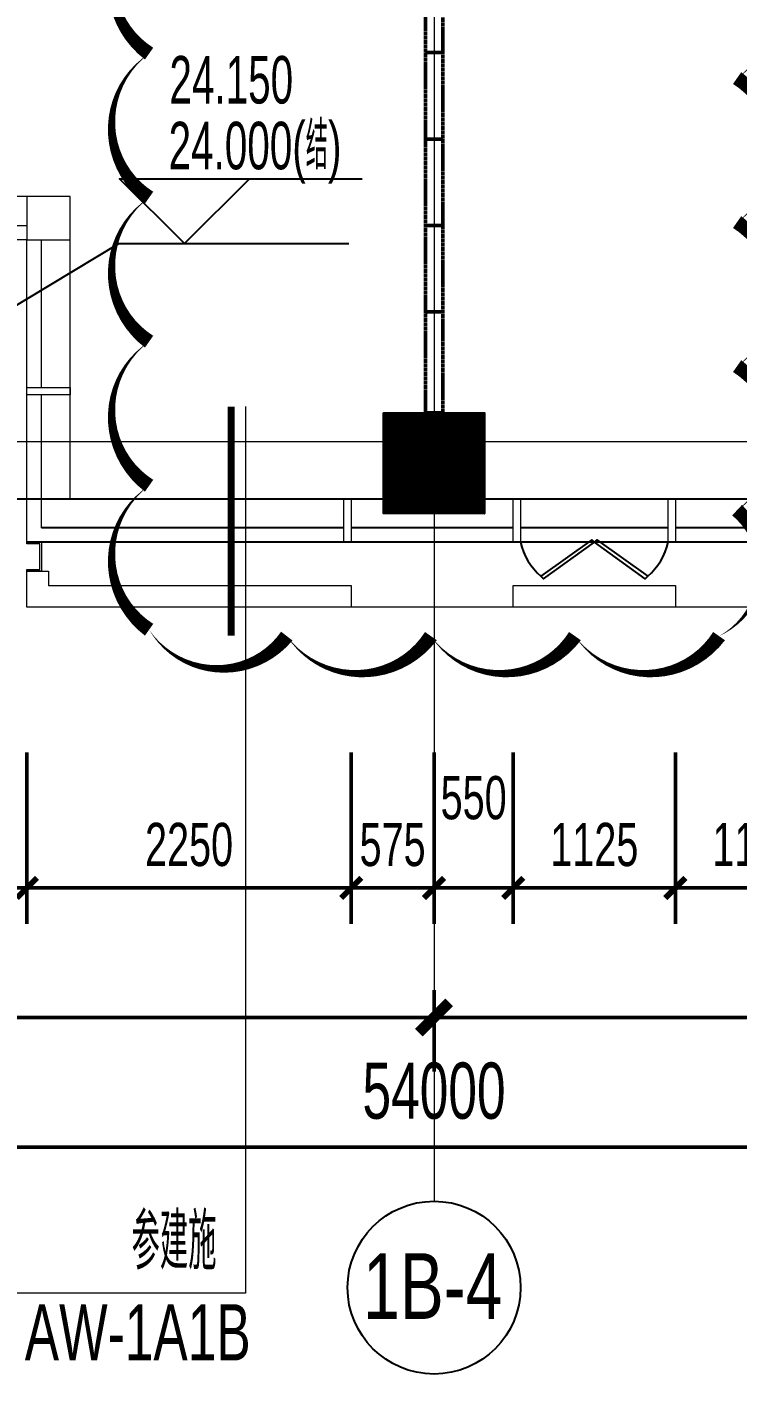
# Model space of a CAD drawing. Header units: millimetres. Extents: x 285006 to 3037698, y -2820855 to 192241.
# Drawn here: x 1079172 to 1084100, y 26091 to 35444 of the extents above; entities that cross this region are included whole.
import ezdxf
from ezdxf.enums import TextEntityAlignment as Align
from ezdxf.xclip import XClip

# ---------------------------------------------------------------- set-up
doc = ezdxf.new("R2010")
doc.units = ezdxf.units.MM
doc.header["$XCLIPFRAME"] = 2
doc.header["$PDMODE"] = 35
doc.header["$PDSIZE"] = -0.1
doc.linetypes.add('ACAD_ISO02W100', pattern=[15, 12, -3])
doc.linetypes.add('GRID-1B-4~RF$0$DOTE', pattern=[2.42, 2, -0.2, 0.02, -0.2])
for name, color, linetype in [('20230731变更修改', 41, 'Continuous'), ('COL-1A1B-4~12$0$S-PUB-COL', 6, 'Continuous'), ('COL-1A1B-4~12$0$S-PUB-COLHATCH', 8, 'Continuous')]:
    doc.layers.add(name, color=color, linetype=linetype)
for name, color, linetype, lineweight in [('A-WALL-TEMP', 2, 'ACAD_ISO02W100', 50), ('DIM-1B-6F$0$A-ANNO-DIMS', 73, 'Continuous', 18), ('EXWALL-1B-6F$0$A-FLOR-UNDR', 11, 'Continuous', 18), ('EXWALL-1B-6F$0$A-SECT-MOLD1', 1, 'Continuous', 15), ('EXWALL-1B-6F$0$A-WALL-GLAZ', 142, 'Continuous', 18), ('EXWALL-1B-6F$0$A-WALL-STON', 31, 'Continuous', 18), ('GRID-1B-4~RF$0$A-ANNO-GRID', 10, 'GRID-1B-4~RF$0$DOTE', 18), ('GRID-1B-4~RF$0$A-ANNO-GRID-DIMS', 117, 'Continuous', 18), ('GRID-1B-4~RF$0$A-ANNO-SYMB', 4, 'Continuous', 25), ('GRID-1B-4~RF$0$A-ANNO-TEXT', 7, 'Continuous', 25), ('GRID-1B-4~RF$0$A-SHET-TEXT', 7, 'Continuous', 25), ('IDEN-1AB-6F$0$A-ANNO-LEVL', 130, 'Continuous', 25), ('索引-1A1B-6F1$0$A-ANNO-BREA', 13, 'Continuous', 18), ('索引-1A1B-6F1$0$A-ANNO-TEXT', 7, 'Continuous', 25)]:
    doc.layers.add(name, color=color, linetype=linetype, lineweight=lineweight)
doc.styles.add('DIM-1B-6F$0$HYGB2014', font='hygbsz.shx', dxfattribs={"width": 0.7, "bigfont": 'hygbhz.shx'})
doc.styles.add('GRID-1B-4~RF$0$HYGB2014', font='hygbsz.shx', dxfattribs={"width": 0.7, "bigfont": 'hygbhz.shx'})
doc.styles.add('GRID-1B-4~RF$0$STANDARD', font='hygbsz.shx', dxfattribs={"width": 0.7, "bigfont": 'hygbhz.shx'})
doc.styles.add('IDEN-1AB-6F$0$HYGB2014', font='hygbsz.shx', dxfattribs={"width": 0.7, "bigfont": 'hygbhz.shx'})
doc.styles.add('索引-1A1B-6F1$0$HYGB2014', font='hygbsz.shx', dxfattribs={"width": 0.7, "bigfont": 'hygbhz.shx'})
doc.dimstyles.new('DIM-1B-6F$0$DIMN', dxfattribs={"dimtxt": 300, "dimasz": 100, "dimexe": 250, "dimexo": 300, "dimgap": 0, "dimtad": 0, "dimdec": 0, "dimzin": 0, "dimdsep": 46, "dimtxsty": 'DIM-1B-6F$0$HYGB2014', "dimblk": 'DIM-1B-6F$0$_archtick', "dimcen": 0.09, "dimdle": 150, "dimclrt": 7, "dimazin": 0, "dimtfac": 1, "dimtdec": 0, "dimtix": 1, "dimtmove": 2, "dimatfit": 3, "dimfxl": 1, "dimtvp": 1, "dimtolj": 1, "dimtzin": 0, "dimarcsym": 0})
doc.dimstyles.new('GRID-1B-4~RF$0$HYDIMN150', dxfattribs={"dimscale": 1.5, "dimtxt": 300, "dimasz": 1, "dimexe": 250, "dimexo": 300, "dimgap": 0, "dimtad": 0, "dimdec": 0, "dimzin": 0, "dimdsep": 46, "dimtxsty": 'GRID-1B-4~RF$0$HYGB2014', "dimblk": 'GRID-1B-4~RF$0$_archtick', "dimcen": 0.09, "dimclrt": 7, "dimazin": 0, "dimtfac": 1, "dimtdec": 0, "dimtix": 1, "dimtmove": 2, "dimatfit": 3, "dimfxl": 1, "dimtvp": 1, "dimtolj": 1, "dimtzin": 0, "dimarcsym": 0})

# ---------------------------------------------------------------- blocks, each defined once
blk = doc.blocks.new('A$C008C76B7')
at = {"color": 1}
for points in [[(18200, -17200), (18260, -17200), (18260, -17800), (18140, -17800), (18140, -17200)], [(18200, -17800), (18260, -17800), (18260, -18400), (18140, -18400), (18140, -17800)], [(18200, -18400), (18260, -18400), (18260, -19000), (18140, -19000), (18140, -18400)], [(18200, -19000), (18260, -19000), (18260, -19600), (18140, -19600), (18140, -19000)], [(18200, -19600), (18260, -19600), (18260, -20300), (18140, -20300), (18140, -19600)]]:
    blk.add_lwpolyline(points, close=True, dxfattribs=at)
blk = doc.blocks.new('DIM-1B-6F$0$_archtick')
at = {"const_width": 0.4}
blk.add_lwpolyline([(-0.7, -0.7), (0.7, 0.7)], dxfattribs=at)
blk = doc.blocks.new('*D678')
at = {"layer": 'Defpoints', "color": 0, "transparency": 16777216}
for p in [(-30950, -1858.4), (-29825, -1858.4), (-29825, -3100)]:
    blk.add_point(p, dxfattribs=at)
at = {"layer": 'DIM-1B-6F$0$A-ANNO-DIMS', "color": 0, "lineweight": -2, "transparency": 16777216}
for p, q in [((-30950, -2158.4), (-30950, -3350)), ((-29825, -2158.4), (-29825, -3350)), ((-31100, -3100), (-29675, -3100))]:
    blk.add_line(p, q, dxfattribs=at)
at = {"layer": 'DIM-1B-6F$0$A-ANNO-DIMS', "color": 0, "lineweight": -2, "transparency": 16777216, "xscale": 100, "yscale": 100, "zscale": 100, "rotation": 180}
blk.add_blockref('DIM-1B-6F$0$_archtick', (-30950, -3100), dxfattribs=at)
at = {"layer": 'DIM-1B-6F$0$A-ANNO-DIMS', "color": 0, "lineweight": -2, "transparency": 16777216, "xscale": 100, "yscale": 100, "zscale": 100}
blk.add_blockref('DIM-1B-6F$0$_archtick', (-29825, -3100), dxfattribs=at)
at = {"layer": 'DIM-1B-6F$0$A-ANNO-DIMS', "color": 7, "transparency": 16777216, "insert": (-30387.5, -2800), "char_height": 300, "attachment_point": 5, "style": 'DIM-1B-6F$0$HYGB2014'}
blk.add_mtext('\\A1;1125', dxfattribs=at)
blk = doc.blocks.new('索引-1A1B-6F1')
at = {"layer": '索引-1A1B-6F1$0$A-ANNO-BREA'}
for p, q in [((98359827.3, 18747964.8), (98359827.3, 18741808.2)), ((98359827.3, 18741808.2), (98357800, 18741808.2))]:
    blk.add_line(p, q, dxfattribs=at)
at = {"layer": '索引-1A1B-6F1$0$A-ANNO-BREA', "const_width": 50}
blk.add_lwpolyline([(98359727.3, 18747964.8), (98359727.3, 18746372.9)], dxfattribs=at)
at = {"layer": '索引-1A1B-6F1$0$A-ANNO-TEXT', "style": '索引-1A1B-6F1$0$HYGB2014', "width": 0.7}
for s, p in [('参建施', (98359625.6, 18741856.2)), ('AW-1A1B', (98359862.6, 18741224.9))]:
    blk.add_text(s, height=390, dxfattribs=at).set_placement(p, align=Align.BOTTOM_RIGHT)
blk = doc.blocks.new('IDEN-1AB-6F')
at = {"layer": 'IDEN-1AB-6F$0$A-ANNO-LEVL'}
for points in [[(98359853.4, 18749546.2), (98359403.4, 18749096.2), (98358953.4, 18749546.2), (98360637.2, 18749546.2)], [(98357518.5, 18748236), (98358947.2, 18749096.2), (98360543.9, 18749096.2)]]:
    blk.add_lwpolyline(points, dxfattribs=at)
at = {"layer": 'IDEN-1AB-6F$0$A-ANNO-LEVL', "style": 'IDEN-1AB-6F$0$HYGB2014', "width": 0.65}
for s, p in [('24.150', (98359299, 18750068.6)), ('24.000(结)', (98359293.1, 18749611.7))]:
    blk.add_text(s, height=330, dxfattribs=at).set_placement(p)
blk = doc.blocks.new('*D728')
at = {"layer": 'Defpoints', "color": 0, "transparency": 16777216}
for p in [(-29825, -1858.4), (-27575, -1858.4), (-27575, -3100)]:
    blk.add_point(p, dxfattribs=at)
at = {"layer": 'DIM-1B-6F$0$A-ANNO-DIMS', "color": 0, "lineweight": -2, "transparency": 16777216}
for p, q in [((-29825, -2158.4), (-29825, -3350)), ((-27575, -2158.4), (-27575, -3350)), ((-29975, -3100), (-27425, -3100))]:
    blk.add_line(p, q, dxfattribs=at)
at = {"layer": 'DIM-1B-6F$0$A-ANNO-DIMS', "color": 0, "lineweight": -2, "transparency": 16777216, "xscale": 100, "yscale": 100, "zscale": 100, "rotation": 180}
blk.add_blockref('DIM-1B-6F$0$_archtick', (-29825, -3100), dxfattribs=at)
at = {"layer": 'DIM-1B-6F$0$A-ANNO-DIMS', "color": 0, "lineweight": -2, "transparency": 16777216, "xscale": 100, "yscale": 100, "zscale": 100}
blk.add_blockref('DIM-1B-6F$0$_archtick', (-27575, -3100), dxfattribs=at)
at = {"layer": 'DIM-1B-6F$0$A-ANNO-DIMS', "color": 7, "transparency": 16777216, "insert": (-28700, -2800), "char_height": 300, "attachment_point": 5, "style": 'DIM-1B-6F$0$HYGB2014'}
blk.add_mtext('\\A1;2250', dxfattribs=at)
blk = doc.blocks.new('*D729')
at = {"layer": 'Defpoints', "color": 0, "transparency": 16777216}
for p in [(-27575, -1858.4), (-27000, -1858.4), (-27000, -3100)]:
    blk.add_point(p, dxfattribs=at)
at = {"layer": 'DIM-1B-6F$0$A-ANNO-DIMS', "color": 0, "lineweight": -2, "transparency": 16777216}
for p, q in [((-27575, -2158.4), (-27575, -3350)), ((-27000, -2158.4), (-27000, -3350)), ((-27725, -3100), (-26850, -3100))]:
    blk.add_line(p, q, dxfattribs=at)
at = {"layer": 'DIM-1B-6F$0$A-ANNO-DIMS', "color": 0, "lineweight": -2, "transparency": 16777216, "xscale": 100, "yscale": 100, "zscale": 100, "rotation": 180}
blk.add_blockref('DIM-1B-6F$0$_archtick', (-27575, -3100), dxfattribs=at)
at = {"layer": 'DIM-1B-6F$0$A-ANNO-DIMS', "color": 0, "lineweight": -2, "transparency": 16777216, "xscale": 100, "yscale": 100, "zscale": 100}
blk.add_blockref('DIM-1B-6F$0$_archtick', (-27000, -3100), dxfattribs=at)
at = {"layer": 'DIM-1B-6F$0$A-ANNO-DIMS', "color": 7, "transparency": 16777216, "insert": (-27287.5, -2800), "char_height": 300, "attachment_point": 5, "style": 'DIM-1B-6F$0$HYGB2014'}
blk.add_mtext('\\A1;575', dxfattribs=at)
blk = doc.blocks.new('*D730')
at = {"layer": 'Defpoints', "color": 0, "transparency": 16777216}
for p in [(-27000, -1858.4), (-26450, -1858.4), (-26450, -3100)]:
    blk.add_point(p, dxfattribs=at)
at = {"layer": 'DIM-1B-6F$0$A-ANNO-DIMS', "color": 0, "lineweight": -2, "transparency": 16777216}
for p, q in [((-27000, -2158.4), (-27000, -3350)), ((-26450, -2158.4), (-26450, -3350)), ((-27150, -3100), (-26300, -3100))]:
    blk.add_line(p, q, dxfattribs=at)
at = {"layer": 'DIM-1B-6F$0$A-ANNO-DIMS', "color": 0, "lineweight": -2, "transparency": 16777216, "xscale": 100, "yscale": 100, "zscale": 100, "rotation": 180}
blk.add_blockref('DIM-1B-6F$0$_archtick', (-27000, -3100), dxfattribs=at)
at = {"layer": 'DIM-1B-6F$0$A-ANNO-DIMS', "color": 0, "lineweight": -2, "transparency": 16777216, "xscale": 100, "yscale": 100, "zscale": 100}
blk.add_blockref('DIM-1B-6F$0$_archtick', (-26450, -3100), dxfattribs=at)
at = {"layer": 'DIM-1B-6F$0$A-ANNO-DIMS', "color": 7, "transparency": 16777216, "insert": (-26725, -2475), "char_height": 300, "attachment_point": 5, "style": 'DIM-1B-6F$0$HYGB2014'}
blk.add_mtext('\\A1;550', dxfattribs=at)
blk = doc.blocks.new('*D731')
at = {"layer": 'Defpoints', "color": 0, "transparency": 16777216}
for p in [(-26450, -1858.4), (-25325, -1858.4), (-25325, -3100)]:
    blk.add_point(p, dxfattribs=at)
at = {"layer": 'DIM-1B-6F$0$A-ANNO-DIMS', "color": 0, "lineweight": -2, "transparency": 16777216}
for p, q in [((-26450, -2158.4), (-26450, -3350)), ((-25325, -2158.4), (-25325, -3350)), ((-26600, -3100), (-25175, -3100))]:
    blk.add_line(p, q, dxfattribs=at)
at = {"layer": 'DIM-1B-6F$0$A-ANNO-DIMS', "color": 0, "lineweight": -2, "transparency": 16777216, "xscale": 100, "yscale": 100, "zscale": 100, "rotation": 180}
blk.add_blockref('DIM-1B-6F$0$_archtick', (-26450, -3100), dxfattribs=at)
at = {"layer": 'DIM-1B-6F$0$A-ANNO-DIMS', "color": 0, "lineweight": -2, "transparency": 16777216, "xscale": 100, "yscale": 100, "zscale": 100}
blk.add_blockref('DIM-1B-6F$0$_archtick', (-25325, -3100), dxfattribs=at)
at = {"layer": 'DIM-1B-6F$0$A-ANNO-DIMS', "color": 7, "transparency": 16777216, "insert": (-25887.5, -2800), "char_height": 300, "attachment_point": 5, "style": 'DIM-1B-6F$0$HYGB2014'}
blk.add_mtext('\\A1;1125', dxfattribs=at)
blk = doc.blocks.new('*D732')
at = {"layer": 'Defpoints', "color": 0, "transparency": 16777216}
for p in [(-25325, -1858.4), (-24200, -1858.4), (-24200, -3100)]:
    blk.add_point(p, dxfattribs=at)
at = {"layer": 'DIM-1B-6F$0$A-ANNO-DIMS', "color": 0, "lineweight": -2, "transparency": 16777216}
for p, q in [((-25325, -2158.4), (-25325, -3350)), ((-24200, -2158.4), (-24200, -3350)), ((-25475, -3100), (-24050, -3100))]:
    blk.add_line(p, q, dxfattribs=at)
at = {"layer": 'DIM-1B-6F$0$A-ANNO-DIMS', "color": 0, "lineweight": -2, "transparency": 16777216, "xscale": 100, "yscale": 100, "zscale": 100, "rotation": 180}
blk.add_blockref('DIM-1B-6F$0$_archtick', (-25325, -3100), dxfattribs=at)
at = {"layer": 'DIM-1B-6F$0$A-ANNO-DIMS', "color": 0, "lineweight": -2, "transparency": 16777216, "xscale": 100, "yscale": 100, "zscale": 100}
blk.add_blockref('DIM-1B-6F$0$_archtick', (-24200, -3100), dxfattribs=at)
at = {"layer": 'DIM-1B-6F$0$A-ANNO-DIMS', "color": 7, "transparency": 16777216, "insert": (-24762.5, -2800), "char_height": 300, "attachment_point": 5, "style": 'DIM-1B-6F$0$HYGB2014'}
blk.add_mtext('\\A1;1125', dxfattribs=at)
blk = doc.blocks.new('结构留洞-1#AB-6F')
at = {"layer": 'Defpoints'}
blk.add_lwpolyline([(102752.5, -500), (102050, -500), (102050, -400), (93750, -400), (93750, -500), (93050, -500), (93050, -400), (84750, -400), (84750, -500), (84050, -500), (84050, -400), (75750, -400), (75750, -500), (75050, -500), (75050, -400), (66600, -400), (66600, -500), (65900, -500), (65900, 200)], dxfattribs=at)
blk = doc.blocks.new('EXWALL-1B-6F$0$幕墙-1125陶板单元')
blk.add_lwpolyline([(-562.5, 150), (562.5, 150), (562.5, 0), (-562.5, 0)], close=True)
blk = doc.blocks.new('EXWALL-1B-6F$0$ef')
at = {"layer": 'EXWALL-1B-6F$0$A-WALL-GLAZ', "lineweight": -3}
for points in [[(98270726.1, 18746786.9), (98270744.2, 18746768.8), (98271097.5, 18747022.1), (98271079.4, 18747040.2)], [(98271469, 18746786.9), (98271450.8, 18746768.8), (98271097.5, 18747022.1), (98271115.6, 18747040.2)]]:
    blk.add_lwpolyline(points, close=True, dxfattribs=at)
for centre, start, end in [((98271019.5, 18747122.7), 193.04017, 228.85878), ((98271175.6, 18747122.7), 311.14122, 346.95983)]:
    blk.add_arc(centre, 445.9, start, end, dxfattribs=at)
blk = doc.blocks.new('EXWALL-1B-6F')
at = {"layer": 'EXWALL-1B-6F$0$A-FLOR-UNDR'}
blk.add_lwpolyline([(98388935, 18746822.1), (98388935, 18746572.1), (98358310, 18746572.1)], dxfattribs=at)
at = {"layer": 'EXWALL-1B-6F$0$A-SECT-MOLD1'}
blk.add_lwpolyline([(98358310, 18746832.1), (98358400, 18746832.1), (98358400, 18747012.1), (98358310, 18747012.1), (98358310, 18747022.1), (98358410, 18747022.1), (98358410, 18746822.1), (98358310, 18746822.1)], close=True, dxfattribs=at)
at = {"layer": 'EXWALL-1B-6F$0$A-WALL-GLAZ'}
for p, q in [((98357210, 18749222.1), (98358310, 18749222.1)), ((98358310, 18747022.1), (98358310, 18749122.1)), ((98358410, 18748097.1), (98358410, 18749122.1)), ((98358610, 18747322.1), (98358610, 18749122.1)), ((98358410, 18747122.1), (98358410, 18748047.1)), ((98358610, 18747322.1), (98360772.5, 18747322.1)), ((98361472.5, 18747322.1), (98369772.5, 18747322.1))]:
    blk.add_line(p, q, dxfattribs=at)
at = {"layer": 'EXWALL-1B-6F$0$A-WALL-GLAZ', "lineweight": -3}
for p, q in [((98360510, 18747122.1), (98358410, 18747122.1)), ((98361685, 18747122.1), (98360560, 18747122.1)), ((98362760, 18747122.1), (98361735, 18747122.1)), ((98363935, 18747122.1), (98362810, 18747122.1)), ((98388635, 18747022.1), (98358310, 18747022.1))]:
    blk.add_line(p, q, dxfattribs=at)
at = {"layer": 'EXWALL-1B-6F$0$A-WALL-GLAZ'}
for points in [[(98358310, 18749422.1), (98352685, 18749422.1)], [(98358310, 18749122.1), (98352685, 18749122.1)]]:
    blk.add_lwpolyline(points, dxfattribs=at)
for points in [[(98358610, 18749122.1), (98358610, 18749422.1), (98358310, 18749422.1), (98358310, 18749122.1)], [(98358610, 18748097.1), (98358610, 18748047.1), (98358310, 18748047.1), (98358310, 18748097.1)], [(98360560, 18747022.1), (98360510, 18747022.1), (98360510, 18747322.1), (98360560, 18747322.1)], [(98361735, 18747022.1), (98361685, 18747022.1), (98361685, 18747322.1), (98361735, 18747322.1)], [(98362810, 18747022.1), (98362760, 18747022.1), (98362760, 18747322.1), (98362810, 18747322.1)]]:
    blk.add_lwpolyline(points, close=True, dxfattribs=at)
at = {"layer": 'EXWALL-1B-6F$0$A-WALL-STON'}
blk.add_line((98358460, 18746722.1), (98360560, 18746722.1), dxfattribs=at)
for points in [[(98360560, 18746722.1), (98360560, 18746572.1), (98358310, 18746572.1), (98358310, 18746822.1)], [(98358310, 18746822.1), (98358460, 18746822.1), (98358460, 18746722.1)]]:
    blk.add_lwpolyline(points, dxfattribs=at)
blk.add_blockref('EXWALL-1B-6F$0$ef', (91150, 0))
blk.add_blockref('EXWALL-1B-6F$0$幕墙-1125陶板单元', (98362247.5, 18746572.1), dxfattribs=at)
blk = doc.blocks.new('COL-1A1B-4~12')
at = {"layer": 'COL-1A1B-4~12$0$S-PUB-COLHATCH'}
h = blk.add_hatch(dxfattribs=at)
h.set_pattern_fill('ANSI31', color=256)
h.set_pattern_definition([(45, (92868.2297, -16854.52417), (-0.08838834764832, 0.08838834764832), [])])
h.paths.add_polyline_path([(98361485, 18747922.1), (98360785, 18747922.1), (98360785, 18747222.1), (98361485, 18747222.1)])
at = {"layer": 'COL-1A1B-4~12$0$S-PUB-COL'}
blk.add_lwpolyline([(98360785, 18747922.1), (98361485, 18747922.1), (98361485, 18747222.1), (98360785, 18747222.1)], close=True, dxfattribs=at)
blk = doc.blocks.new('GRID-1B-4~RF$0$_archtick')
at = {"const_width": 0.5}
blk.add_lwpolyline([(-0.7, -0.7), (0.7, 0.7)], dxfattribs=at)
blk = doc.blocks.new('*D633')
at = {"layer": 'Defpoints', "color": 0, "transparency": 16777216}
for p in [(98352135, 18744362.7), (98361135, 18744362.7), (98361135, 18743722.1)]:
    blk.add_point(p, dxfattribs=at)
at = {"layer": 'GRID-1B-4~RF$0$A-ANNO-GRID-DIMS', "color": 0, "lineweight": -2, "transparency": 16777216}
for p, q in [((98352135, 18743912.7), (98352135, 18743347.1)), ((98361135, 18743912.7), (98361135, 18743347.1)), ((98352135, 18743722.1), (98361135, 18743722.1))]:
    blk.add_line(p, q, dxfattribs=at)
at = {"layer": 'GRID-1B-4~RF$0$A-ANNO-GRID-DIMS', "color": 0, "lineweight": -2, "transparency": 16777216, "xscale": 150, "yscale": 150, "zscale": 150, "rotation": 180}
blk.add_blockref('GRID-1B-4~RF$0$_archtick', (98352135, 18743722.1), dxfattribs=at)
at = {"layer": 'GRID-1B-4~RF$0$A-ANNO-GRID-DIMS', "color": 0, "lineweight": -2, "transparency": 16777216, "xscale": 150, "yscale": 150, "zscale": 150}
blk.add_blockref('GRID-1B-4~RF$0$_archtick', (98361135, 18743722.1), dxfattribs=at)
at = {"layer": 'GRID-1B-4~RF$0$A-ANNO-GRID-DIMS', "color": 7, "lineweight": -3, "transparency": 16777216, "insert": (98356635, 18744112.1), "char_height": 390, "attachment_point": 5, "style": 'GRID-1B-4~RF$0$HYGB2014'}
blk.add_mtext('\\A1;9000', dxfattribs=at)
blk = doc.blocks.new('*D634')
at = {"layer": 'Defpoints', "color": 0, "transparency": 16777216}
for p in [(98361135, 18744362.7), (98370135, 18744362.7), (98370135, 18743722.1)]:
    blk.add_point(p, dxfattribs=at)
at = {"layer": 'GRID-1B-4~RF$0$A-ANNO-GRID-DIMS', "color": 0, "lineweight": -2, "transparency": 16777216}
for p, q in [((98361135, 18743912.7), (98361135, 18743347.1)), ((98370135, 18743912.7), (98370135, 18743347.1)), ((98361135, 18743722.1), (98370135, 18743722.1))]:
    blk.add_line(p, q, dxfattribs=at)
at = {"layer": 'GRID-1B-4~RF$0$A-ANNO-GRID-DIMS', "color": 0, "lineweight": -2, "transparency": 16777216, "xscale": 150, "yscale": 150, "zscale": 150, "rotation": 180}
blk.add_blockref('GRID-1B-4~RF$0$_archtick', (98361135, 18743722.1), dxfattribs=at)
at = {"layer": 'GRID-1B-4~RF$0$A-ANNO-GRID-DIMS', "color": 0, "lineweight": -2, "transparency": 16777216, "xscale": 150, "yscale": 150, "zscale": 150}
blk.add_blockref('GRID-1B-4~RF$0$_archtick', (98370135, 18743722.1), dxfattribs=at)
at = {"layer": 'GRID-1B-4~RF$0$A-ANNO-GRID-DIMS', "color": 7, "lineweight": -3, "transparency": 16777216, "insert": (98365635, 18744112.1), "char_height": 390, "attachment_point": 5, "style": 'GRID-1B-4~RF$0$HYGB2014'}
blk.add_mtext('\\A1;9000', dxfattribs=at)
blk = doc.blocks.new('GRID-1B-4~RF$0$_axiso')
blk.add_circle((0, 0), 0.5)
at = {"layer": 'GRID-1B-4~RF$0$A-SHET-TEXT', "style": 'GRID-1B-4~RF$0$STANDARD', "width": 2.471841}
blk.add_attdef('A', text='', height=0.38, dxfattribs=at).set_placement((-0.4101, -0.1809), (0.395, -0.1809), align=Align.FIT)
blk = doc.blocks.new('*D647')
at = {"layer": 'Defpoints', "color": 0, "transparency": 16777216}
for p in [(98334135, 18744062.7), (98388135, 18744062.7), (98388135, 18742822.1)]:
    blk.add_point(p, dxfattribs=at)
at = {"layer": 'GRID-1B-4~RF$0$A-ANNO-GRID-DIMS', "color": 0, "lineweight": -2, "transparency": 16777216}
for p, q in [((98334135, 18743612.7), (98334135, 18742447.1)), ((98388135, 18743612.7), (98388135, 18742447.1)), ((98334135, 18742822.1), (98388135, 18742822.1))]:
    blk.add_line(p, q, dxfattribs=at)
at = {"layer": 'GRID-1B-4~RF$0$A-ANNO-GRID-DIMS', "color": 0, "lineweight": -2, "transparency": 16777216, "xscale": 150, "yscale": 150, "zscale": 150, "rotation": 180}
blk.add_blockref('GRID-1B-4~RF$0$_archtick', (98334135, 18742822.1), dxfattribs=at)
at = {"layer": 'GRID-1B-4~RF$0$A-ANNO-GRID-DIMS', "color": 0, "lineweight": -2, "transparency": 16777216, "xscale": 150, "yscale": 150, "zscale": 150}
blk.add_blockref('GRID-1B-4~RF$0$_archtick', (98388135, 18742822.1), dxfattribs=at)
at = {"layer": 'GRID-1B-4~RF$0$A-ANNO-GRID-DIMS', "color": 7, "lineweight": -3, "transparency": 16777216, "insert": (98361135, 18743212.1), "char_height": 390, "attachment_point": 5, "style": 'GRID-1B-4~RF$0$HYGB2014'}
blk.add_mtext('\\A1;54000', dxfattribs=at)
blk = doc.blocks.new('GRID-1B-4~RF')
at = {"layer": 'GRID-1B-4~RF$0$A-ANNO-GRID', "ltscale": 1.5}
for p, q in [((98361135, 18773397.1), (98361135, 18742447.1)), ((98317235, 18747722.1), (98393410, 18747722.1))]:
    blk.add_line(p, q, dxfattribs=at)
at = {"layer": 'GRID-1B-4~RF$0$A-ANNO-SYMB'}
ref = blk.add_blockref('GRID-1B-4~RF$0$_axiso', (98361135, 18741847.1), dxfattribs=dict(at, xscale=1200, yscale=1200))
ref.add_attrib('A', '1B-4', dxfattribs={"layer": 'GRID-1B-4~RF$0$A-ANNO-TEXT', "height": 456, "style": 'GRID-1B-4~RF$0$HYGB2014', "width": 0.570425}).set_placement((98360642.9, 18741630.1), (98361609, 18741630.1), align=Align.FIT)
at = {"layer": 'GRID-1B-4~RF$0$A-ANNO-GRID-DIMS', "color": 117, "lineweight": -3}
for base, p1, p2, picture, middle in [((98361135, 18743722.1), (98352135, 18744362.7), (98361135, 18744362.7), '*D633', (98356635, 18744112.1)), ((98370135, 18743722.1), (98361135, 18744362.7), (98370135, 18744362.7), '*D634', (98365635, 18744112.1)), ((98388135, 18742822.1), (98334135, 18744062.7), (98388135, 18744062.7), '*D647', (98361135, 18743212.1))]:
    dim = blk.add_linear_dim(base=base, p1=p1, p2=p2, dimstyle='GRID-1B-4~RF$0$HYDIMN150', override={"dimtxt": 260, "dimasz": 100}, dxfattribs=at)
    dim.commit()
    dim.dimension.update_dxf_attribs({"geometry": picture, "text_midpoint": middle})
blk = doc.blocks.new('A$C6D7E459B')
at = {"layer": '20230731变更修改'}
blk.add_lwpolyline([(-28977.4, 3692.8, 0, 100, 0.520567), (-28977.4, 2692.8, 0, 100, 0.520567), (-28977.4, 1692.8, 0, 100, 0.520567), (-28977.4, 692.8, 0, 100, 0.520567), (-28977.4, -307.2, 0, 100, 0.520567), (-28977.4, -1307.2, 0, 100, 0.520567), (-28021.7, -1351.4, 0, 100, 0.520567), (-27021.7, -1351.4, 0, 100, 0.520567), (-26021.7, -1351.4, 0, 100, 0.520567), (-25021.7, -1351.4, 0, 100, 0.520567), (-24896.5, -476.6, 0, 100, 0.520567), (-24896.5, 523.4, 0, 100, 0.520567), (-24896.5, 1523.4, 0, 100, 0.520567), (-24896.5, 2523.4, 0, 100, 0.520567), (-24896.5, 3523.4, 0, 100, 0.520567)], format="xyseb", dxfattribs=at)
ref = blk.add_blockref('索引-1A1B-6F1', (-98388135, -18747722.1))
XClip(ref).set_block_clipping_path([(98319735.0140507817, 18739922.1058121212), (98398410.0140506476, 18781972.1058121212)])
for name, p in [('GRID-1B-4~RF', (-98388135, -18747722.1)), ('EXWALL-1B-6F', (-98388135, -18747722.1)), ('A$C008C76B7', (-45200, 20500))]:
    blk.add_blockref(name, p)
ref = blk.add_blockref('结构留洞-1#AB-6F', (-120400, 0))
XClip(ref).set_block_clipping_path([(52000.000000149, -7800.0001855306), (130675.0000000149, 34249.9998144694)])
ref = blk.add_blockref('COL-1A1B-4~12', (-98388135, -18747722.1))
XClip(ref).set_block_clipping_path([(98319735.0140507817, 18739922.1058121212), (98398410.0140506476, 18781972.1058121212)])
ref = blk.add_blockref('IDEN-1AB-6F', (-98388135, -18747722.1))
XClip(ref).set_block_clipping_path([(98319735.0140507966, 18739922.1058121212), (98398410.0140506625, 18781972.1058121212)])
at = {"layer": 'DIM-1B-6F$0$A-ANNO-DIMS'}
for p1, p2, picture, middle in [((-30950, -1858.4), (-29825, -1858.4), '*D678', (-30387.5, -2800)), ((-29825, -1858.4), (-27575, -1858.4), '*D728', (-28700, -2800)), ((-27575, -1858.4), (-27000, -1858.4), '*D729', (-27287.5, -2800)), ((-26450, -1858.4), (-25325, -1858.4), '*D731', (-25887.5, -2800)), ((-25325, -1858.4), (-24200, -1858.4), '*D732', (-24762.5, -2800))]:
    dim = blk.add_aligned_dim(p1=p1, p2=p2, distance=-1241.6, dimstyle='DIM-1B-6F$0$DIMN', dxfattribs=at)
    dim.commit()
    dim.dimension.update_dxf_attribs({"geometry": picture, "text_midpoint": middle})
dim = blk.add_linear_dim(base=(-26450, -3100), p1=(-27000, -1858.4), p2=(-26450, -1858.4), angle=0, dimstyle='DIM-1B-6F$0$DIMN', dxfattribs=at)
dim.commit()
dim.dimension.update_dxf_attribs({"geometry": '*D730', "text_midpoint": (-26725, -2475), "dimtype": 129})

msp = doc.modelspace()

# ---------------------------------------------------------------- block references
at = {"layer": 'A-WALL-TEMP'}
msp.add_blockref('A$C6D7E459B', (1108997.1, 32566.3), dxfattribs=at)

doc.saveas('drawing.dxf')
